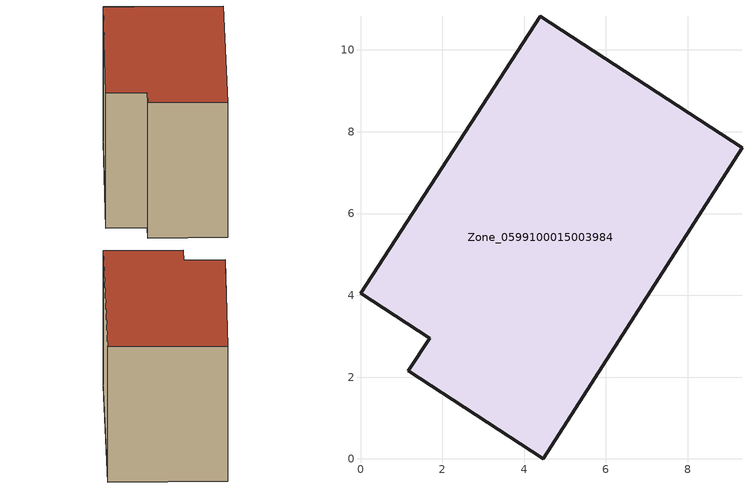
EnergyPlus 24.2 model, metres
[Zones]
Zone_0599100015003984
 floor ground (C_G): 4.39,10.83 9.33,7.61 4.47,0 1.17,2.15 1.69,2.95 0,4.05 z0.82
 wall outside (C_F): 9.33,7.61 4.39,10.83 0,4.05 1.69,2.95 1.17,2.15 4.47,0 9.33,7.61 z0.82:8.57
 roof outside (C_R): 4.47,0 9.33,7.61 4.39,10.83 0,4.05 1.69,2.95 1.17,2.15 z8.57
[BUILDING]
Pand.0599100015003984: North Axis=0; Terrain=City; Loads Convergence Tolerance Value=0.04; Temperature Convergence Tolerance Value=0.4; Solar Distribution=FullExterior; Maximum Number of Warmup Days=25; Minimum Number of Warmup Days=1
[Site:Location]
Rotterdam.The.Hague.AP_ZH_NLD Design_Conditions: Latitude=51.96; Longitude=4.45; Time Zone=1; Elevation=-4.5
[SITE:GROUNDTEMPERATURE:BUILDINGSURFACE]
18, 18, 18, 18, 18, 18, 18, 18, 18, 18, 18, 18
[MATERIAL] Thermal Absorptance=0.9; Solar Absorptance=0.7; Visible Absorptance=0.7
Name | Roughness | Thickness | Conductivity | Density | Specific Heat
G.TI.1965-1974 | MediumSmooth | 0.15 | 0.882353 | 540 | 1210
F.TI.1965-1974 | Rough | 0.3 | 0.697674 | 1920 | 840
R.TI.1965-1974 | MediumRough | 0.2 | 0.232558 | 1500 | 1000
[CONSTRUCTION]
C_G: G.TI.1965-1974
C_F: F.TI.1965-1974
C_R: R.TI.1965-1974
[ZONE]
Zone_0599100015003984: Type=1; Multiplier=1; Ceiling Height=Autocalculate; Volume=Autocalculate; Floor Area=autocalculate; Part of Total Floor Area=Yes
[ZONEINFILTRATION:DESIGNFLOWRATE]
Infil_Zone_0599100015003984: Zone or ZoneList or Space or SpaceList=Zone_0599100015003984; Schedule=AlwaysOn; Design Flow Rate Calculation Method=Flow/Area; Flow Rate per Floor Area=0.003; Constant Term Coefficient=1; Temperature Term Coefficient=0; Velocity Term Coefficient=0; Velocity Squared Term Coefficient=0
[HVACTEMPLATE:ZONE:IDEALLOADSAIRSYSTEM]
Zone_0599100015003984: Maximum Heating Supply Air Temperature=50; Minimum Cooling Supply Air Temperature=13; Maximum Heating Supply Air Humidity Ratio=0.0156; Minimum Cooling Supply Air Humidity Ratio=0.0077; Heating Limit=NoLimit; Cooling Limit=NoLimit; Dehumidification Control Type=ConstantSensibleHeatRatio; Cooling Sensible Heat Ratio=0.7; Dehumidification Setpoint=60; Humidification Control Type=None; Humidification Setpoint=30; Outdoor Air Method=None; Outdoor Air Flow Rate per Person=0.00944; Outdoor Air Flow Rate per Zone Floor Area=0; Outdoor Air Flow Rate per Zone=0; Demand Controlled Ventilation Type=None; Outdoor Air Economizer Type=NoEconomizer; Heat Recovery Type=None; Sensible Heat Recovery Effectiveness=0.7; Latent Heat Recovery Effectiveness=0.65
[ZONECONTROL:THERMOSTAT]
ThermostatControl_Zone_0599100015003984: Zone or ZoneList=Zone_0599100015003984; Control Type Schedule=DualSetpointControlType; Control 1=Thermostat_Zone_0599100015003984; Temperature Difference Between Cutout And Setpoint=0
[THERMOSTATSETPOINT:DUALSETPOINT]
Thermostat_Zone_0599100015003984: Heating Setpoint Temperature Schedule=HeatingSetpoint_Zone_0599100015003984; Cooling Setpoint Temperature Schedule=CoolingSetpoint_Zone_0599100015003984
[SCHEDULE:COMPACT]
HeatingSetpoint_Zone_0599100015003984: Through: 12/31, For: AllDays, Until: 24:00, 21
CoolingSetpoint_Zone_0599100015003984: Through: 12/31, For: AllDays, Until: 24:00, 24
DualSetpointControlType: Through: 12/31, For: AllDays, Until: 24:00, 4
AlwaysOn: Through: 12/31, For: AllDays, Until: 24:00, 1
